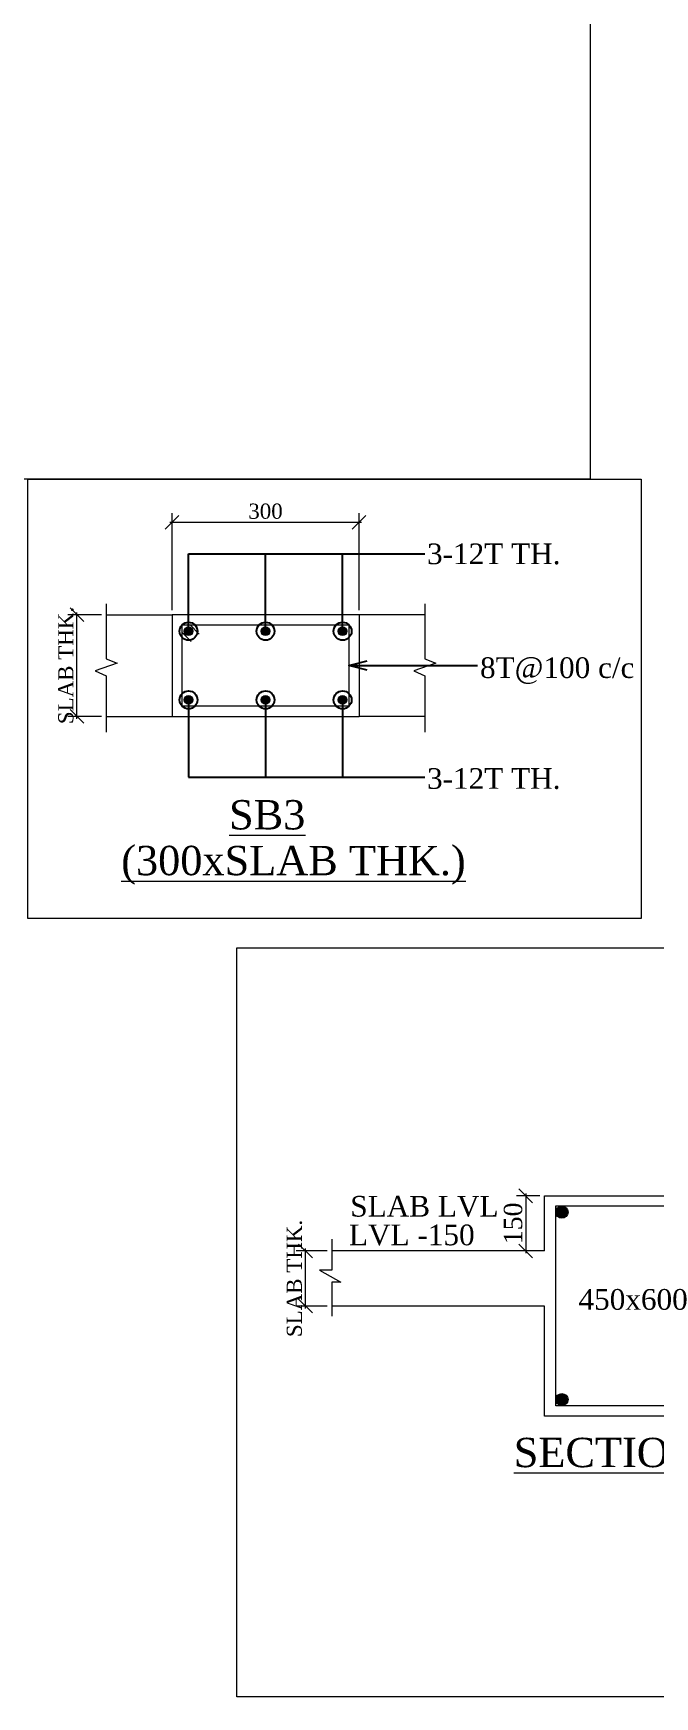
# Model space of a CAD drawing. Header units: millimetres. Extents: x 9781889 to 10654170, y -7832723 to -7608561.
# Drawn here: x 9894432 to 9901199, y -7832723 to -7814616 of the extents above; entities that cross this region are included whole.
import ezdxf

# ---------------------------------------------------------------- set-up
doc = ezdxf.new("R2010")
doc.units = ezdxf.units.MM
doc.header["$LTSCALE"] = 10
doc.header["$PDMODE"] = 3
doc.linetypes.add('HIDDEN', pattern=[0.375, 0.25, -0.125])
for name, color, linetype, lineweight in [('S-CUT OUT LINE', 9, 'Continuous', 0), ('S-DIM L.S.', 7, 'Continuous', 0), ('S-L.S.SECTION', 5, 'Continuous', 0), ('S-L.S.SLAB LINE', 252, 'HIDDEN', 0), ('S-SECTION MARK', 7, 'Continuous', 0), ('S-SHEET', 251, 'Continuous', 0), ('S-STEEL-1', 1, 'Continuous', 0), ('S-TEXT L.S. BEAM NO.', 30, 'Continuous', 0), ('S-TEXT. L.S.', 7, 'Continuous', 0)]:
    doc.layers.add(name, color=color, linetype=linetype, lineweight=lineweight)
doc.styles.get("Standard").update_dxf_attribs({"font": 'arial.ttf'})
doc.styles.add('TEXT', font='times.ttf')
doc.dimstyles.new('SETU_1', dxfattribs={"dimtxt": 200, "dimasz": 150, "dimexe": 100, "dimexo": 50, "dimgap": 35, "dimtad": 1, "dimdec": 0, "dimzin": 0, "dimdsep": 46, "dimtxsty": 'Standard', "dimblk": 'OBLIQUE', "dimcen": 150, "dimdle": 25, "dimclrd": 256, "dimclre": 7, "dimclrt": 256, "dimadec": 0, "dimazin": 0, "dimtfac": 1, "dimtdec": 0, "dimtofl": 0, "dimtmove": 1, "dimatfit": 3, "dimfxl": 1, "dimtolj": 1, "dimtzin": 0, "dimlwd": -1, "dimlwe": 5, "dimarcsym": 1})
doc.dimstyles.get("Standard").update_dxf_attribs({"dimtxt": 0.18, "dimasz": 0.18, "dimexe": 0.18, "dimexo": 0.0625, "dimgap": 0.09, "dimtad": 0, "dimtih": 1, "dimtoh": 1, "dimdec": 4, "dimzin": 0, "dimdsep": 46, "dimtxsty": 'Standard', "dimcen": 0.09, "dimadec": 0, "dimazin": 0, "dimtfac": 1, "dimtdec": 4, "dimtofl": 0, "dimtmove": 0, "dimatfit": 3, "dimfxl": 1, "dimtolj": 1, "dimtzin": 0, "dimarcsym": 0})

# ---------------------------------------------------------------- blocks, each defined once
blk = doc.blocks.new('_Oblique')
at = {"color": 0, "linetype": 'ByBlock', "lineweight": -2}
blk.add_line((-0.5, -0.5), (0.5, 0.5), dxfattribs=at)
blk = doc.blocks.new('*D1287')
at = {"layer": 'Defpoints', "color": 0, "transparency": 16777216}
for p in [(9894908, -7820945), (9895227, -7820945), (9895227, -7822052)]:
    blk.add_point(p, dxfattribs=at)
at = {"layer": 'S-DIM L.S.', "color": 7, "lineweight": 5, "transparency": 16777216}
for p, q in [((9895177, -7820945), (9894808, -7820945)), ((9895177, -7822052), (9894808, -7822052))]:
    blk.add_line(p, q, dxfattribs=at)
at = {"layer": 'S-DIM L.S.', "color": 7, "transparency": 16777216}
blk.add_line((9894908, -7822077), (9894908, -7820920), dxfattribs=at)
at = {"layer": 'S-DIM L.S.', "color": 7, "transparency": 16777216, "xscale": 150, "yscale": 150, "zscale": 150}
for p, rotation in [((9894908, -7820945), 90), ((9894908, -7822052), 270)]:
    blk.add_blockref('_Oblique', p, dxfattribs=dict(at, rotation=rotation))
at = {"layer": 'S-DIM L.S.', "color": 7, "transparency": 16777216, "insert": (9894788, -7821498), "char_height": 200, "attachment_point": 5, "rotation": 90, "style": 'TEXT'}
blk.add_mtext('\\A1;{\\A1;\\H0.82645x;SLAB THK.}', dxfattribs=at)
blk = doc.blocks.new('*D1288')
at = {"layer": 'Defpoints', "color": 0, "transparency": 16777216}
for p in [(9897980, -7819939), (9895943, -7820945), (9897980, -7820945)]:
    blk.add_point(p, dxfattribs=at)
at = {"layer": 'S-DIM L.S.', "color": 7, "transparency": 16777216}
blk.add_line((9895918, -7819939), (9898005, -7819939), dxfattribs=at)
at = {"layer": 'S-DIM L.S.', "color": 7, "lineweight": 5, "transparency": 16777216}
for p, q in [((9895943, -7820895), (9895943, -7819839)), ((9897980, -7820895), (9897980, -7819839))]:
    blk.add_line(p, q, dxfattribs=at)
at = {"layer": 'S-DIM L.S.', "color": 7, "transparency": 16777216, "xscale": 150, "yscale": 150, "zscale": 150, "rotation": 180}
blk.add_blockref('_Oblique', (9895943, -7819939), dxfattribs=at)
at = {"layer": 'S-DIM L.S.', "color": 7, "transparency": 16777216, "xscale": 150, "yscale": 150, "zscale": 150}
blk.add_blockref('_Oblique', (9897980, -7819939), dxfattribs=at)
at = {"layer": 'S-DIM L.S.', "color": 7, "transparency": 16777216, "insert": (9896961, -7819819), "char_height": 200, "attachment_point": 5, "style": 'TEXT'}
blk.add_mtext('\\A1;{\\H0.82645x;300}', dxfattribs=at)
blk = doc.blocks.new('*D1723')
at = {"layer": 'Defpoints', "color": 0, "transparency": 16777216}
for p in [(9899997, -7827270), (9899794, -7827870), (9899997, -7827870)]:
    blk.add_point(p, dxfattribs=at)
at = {"layer": 'S-DIM L.S.', "color": 7, "lineweight": 5, "transparency": 16777216}
for p, q in [((9899947, -7827270), (9899694, -7827270)), ((9899947, -7827870), (9899694, -7827870))]:
    blk.add_line(p, q, dxfattribs=at)
at = {"layer": 'S-DIM L.S.', "color": 7, "transparency": 16777216}
blk.add_line((9899794, -7827245), (9899794, -7827895), dxfattribs=at)
at = {"layer": 'S-DIM L.S.', "color": 7, "transparency": 16777216, "xscale": 150, "yscale": 150, "zscale": 150}
for p, rotation in [((9899794, -7827270), 90), ((9899794, -7827870), 270)]:
    blk.add_blockref('_Oblique', p, dxfattribs=dict(at, rotation=rotation))
at = {"layer": 'S-DIM L.S.', "color": 7, "transparency": 16777216, "insert": (9899657, -7827570), "char_height": 200, "attachment_point": 5, "rotation": 90, "style": 'TEXT'}
blk.add_mtext('\\A1;150', dxfattribs=at)
blk = doc.blocks.new('*D1722')
at = {"layer": 'Defpoints', "color": 0, "transparency": 16777216}
for p in [(9897396, -7827870), (9897682, -7827870), (9897682, -7828470)]:
    blk.add_point(p, dxfattribs=at)
at = {"layer": 'S-DIM L.S.', "color": 7, "lineweight": 5, "transparency": 16777216}
for p, q in [((9897632, -7827870), (9897296, -7827870)), ((9897632, -7828470), (9897296, -7828470))]:
    blk.add_line(p, q, dxfattribs=at)
at = {"layer": 'S-DIM L.S.', "color": 7, "transparency": 16777216}
blk.add_line((9897396, -7828495), (9897396, -7827845), dxfattribs=at)
at = {"layer": 'S-DIM L.S.', "color": 7, "transparency": 16777216, "xscale": 150, "yscale": 150, "zscale": 150}
for p, rotation in [((9897396, -7827870), 90), ((9897396, -7828470), 270)]:
    blk.add_blockref('_Oblique', p, dxfattribs=dict(at, rotation=rotation))
at = {"layer": 'S-DIM L.S.', "color": 7, "transparency": 16777216, "insert": (9897276, -7828170), "char_height": 200, "attachment_point": 5, "rotation": 90, "style": 'TEXT'}
blk.add_mtext('\\A1;{\\A1;\\H0.82645x;SLAB THK.}', dxfattribs=at)

msp = doc.modelspace()

# ---------------------------------------------------------------- hatches: boundary and pattern name
at = {"layer": 'S-STEEL-1'}
h = msp.add_hatch(color=256, dxfattribs=at)
edge = h.paths.add_edge_path()
edge.add_arc((9896122.8, -7821124.7), 47.6, 0, 360)
h = msp.add_hatch(color=256, dxfattribs=at)
edge = h.paths.add_edge_path()
edge.add_arc((9896961.4, -7821124.7), 47.6, -180, 180, ccw=False)
h = msp.add_hatch(color=256, dxfattribs=at)
edge = h.paths.add_edge_path()
edge.add_arc((9897800, -7821124.7), 47.6, -180, 180, ccw=False)
h = msp.add_hatch(color=256, dxfattribs=at)
edge = h.paths.add_edge_path()
edge.add_arc((9896122.8, -7821872), 47.6, 0, 360, ccw=False)
h = msp.add_hatch(color=256, dxfattribs=at)
edge = h.paths.add_edge_path()
edge.add_arc((9896961.4, -7821872), 47.6, 180, 540)
h = msp.add_hatch(color=256, dxfattribs=at)
edge = h.paths.add_edge_path()
edge.add_arc((9897800, -7821872), 47.6, 180, 540)
h = msp.add_hatch(color=250, dxfattribs=at)
edge = h.paths.add_edge_path()
edge.add_arc((9900188.2, -7827447.3), 66.6, -180, 180, ccw=False)
h = msp.add_hatch(color=250, dxfattribs=at)
edge = h.paths.add_edge_path()
edge.add_arc((9900188.2, -7829489.1), 66.6, 180, 540)

# ---------------------------------------------------------------- linework, layer by layer
at = {"layer": 'S-CUT OUT LINE', "color": 5}
for p, q in [((9899997.1, -7827870), (9897682.2, -7827870)), ((9899997.1, -7828470), (9897682.2, -7828470))]:
    msp.add_line(p, q, dxfattribs=at)
for points in [[(9895226.9, -7820827.3), (9895226.9, -7821423.3), (9895346, -7821472.1), (9895107.5, -7821556.6), (9895226.9, -7821609.5), (9895226.9, -7822224.9)], [(9898695.8, -7820827.3), (9898695.8, -7821423.3), (9898814.8, -7821472.1), (9898576.3, -7821556.6), (9898695.8, -7821609.5), (9898695.8, -7822224.9)], [(9899997.1, -7827870), (9899997.1, -7827270), (9901797.1, -7827270)], [(9897682.2, -7827743), (9897682.2, -7828079.7), (9897547.5, -7828079.7), (9897781.7, -7828211), (9897682.2, -7828211), (9897682.2, -7828581.9)], [(9901797.1, -7827870), (9901797.1, -7829670), (9899997.1, -7829670), (9899997.1, -7828470)]]:
    msp.add_lwpolyline(points, dxfattribs=at)
at = {"layer": 'S-L.S.SECTION'}
for p, q in [((9895226.9, -7820944.8), (9895942.9, -7820944.8)), ((9897979.9, -7820944.8), (9895942.9, -7820944.8)), ((9898695.8, -7820944.8), (9897979.9, -7820944.8)), ((9895226.9, -7822051.9), (9895942.9, -7822051.9)), ((9895942.9, -7822051.9), (9897979.9, -7822051.9)), ((9898695.8, -7822051.9), (9897979.9, -7822051.9))]:
    msp.add_line(p, q, dxfattribs=at)
at = {"layer": 'S-L.S.SLAB LINE', "linetype": 'HIDDEN', "ltscale": 0.4}
for p, q in [((9895942.9, -7820944.8), (9895942.9, -7822051.9)), ((9897979.9, -7820944.8), (9897979.9, -7822051.9))]:
    msp.add_line(p, q, dxfattribs=at)
at = {"layer": 'S-SHEET'}
msp.add_lwpolyline([(9783189.2, -7730083.6), (9900496, -7730083.6), (9900496, -7819468.5), (9783189.2, -7819468.5)], close=True, dxfattribs=at)
at = {"layer": 'S-SHEET', "color": 8}
for points in [[(9894374.7, -7819468.5), (9901050.5, -7819468.5), (9901050.5, -7824251.1), (9894374.7, -7824251.1)], [(9896647.5, -7824569.5), (9972885.1, -7824569.5), (9972885.1, -7832722.8), (9896647.5, -7832722.8)]]:
    msp.add_lwpolyline(points, close=True, dxfattribs=at)
at = {"layer": 'S-STEEL-1'}
for p, q in [((9896053.6, -7821137), (9896153.3, -7821236.8)), ((9896139.8, -7821055.5), (9896239.6, -7821155.3))]:
    msp.add_line(p, q, dxfattribs=at)
msp.add_lwpolyline([(9896053.6, -7821055.5), (9897869.2, -7821055.5), (9897869.2, -7821941.2), (9896053.6, -7821941.2)], close=True, dxfattribs=at)
at = {"layer": 'S-STEEL-1', "color": 250}
msp.add_lwpolyline([(9900121.6, -7827380.7), (9901686.4, -7827380.7), (9901686.4, -7829555.7), (9900121.6, -7829555.7)], close=True, dxfattribs=at)
at = {"layer": 'S-STEEL-1'}
for centre in [(9896122.8, -7821124.7), (9896961.4, -7821124.7), (9897800, -7821124.7), (9896122.8, -7821872), (9896961.4, -7821872), (9897800, -7821872)]:
    msp.add_circle(centre, 47.6, dxfattribs=at)
at = {"layer": 'S-STEEL-1', "color": 250}
for centre in [(9900188.2, -7827447.3), (9900188.2, -7829489.1)]:
    msp.add_circle(centre, 66.6, dxfattribs=at)

# ---------------------------------------------------------------- texts
at = {"layer": 'S-TEXT L.S. BEAM NO.', "linetype": 'ByBlock', "style": 'TEXT'}
for s, height, p in [('%%USB3', 319.27, (9896563.8, -7823282)), ('%%U(300xSLAB THK.)', 319.275, (9895390.2, -7823780.1)), ('%%USECTION:-A', 319.275, (9899663.7, -7830223.5))]:
    msp.add_text(s, height=height, dxfattribs=at).set_placement(p)
at = {"layer": 'S-TEXT. L.S.', "style": 'TEXT'}
for s, p in [('3-12T TH.', (9898719.5, -7820394.5)), ('8T@100 c/c', (9899296.4, -7821633.9)), ('3-12T TH.', (9898719.5, -7822840.1)), ('SLAB LVL', (9897884.1, -7827496.4)), ('LVL -150', (9897869.5, -7827808.4)), ('450x600', (9900368.9, -7828510.5))]:
    msp.add_text(s, height=225, dxfattribs=at).set_placement(p)

# ---------------------------------------------------------------- dimensions: what is measured, and where the dimension line sits
at = {"layer": 'S-DIM L.S.', "color": 7}
dim = msp.add_linear_dim(base=(9897979.9, -7819938.5), p1=(9895942.9, -7820944.8), p2=(9897979.9, -7820944.8), text='{\\H0.82645x;300}', dimstyle='SETU_1', override={"dimtxsty": 'TEXT', "dimclrd": 7, "dimclre": 7, "dimclrt": 7}, dxfattribs=at)
dim.commit()
dim.dimension.update_dxf_attribs({"geometry": '*D1288', "text_midpoint": (9896961.4, -7819938.5), "dimtype": 160})
for base, p1, p2, override, picture, middle in [((9894907.7, -7820944.8), (9895226.9, -7822051.9), (9895226.9, -7820944.8), {"dimtxsty": 'TEXT', "dimclrd": 7, "dimclre": 7, "dimclrt": 7}, '*D1287', (9894907.7, -7821498.3)), ((9897395.6, -7827870), (9897682.2, -7828470), (9897682.2, -7827870), {"dimtxsty": 'TEXT', "dimclrd": 7, "dimclrt": 7}, '*D1722', (9897395.6, -7828170))]:
    dim = msp.add_linear_dim(base=base, p1=p1, p2=p2, angle=90, text='{\\A1;\\H0.82645x;SLAB THK.}', dimstyle='SETU_1', override=override, dxfattribs=at)
    dim.commit()
    dim.dimension.update_dxf_attribs({"geometry": picture, "text_midpoint": middle, "dimtype": 160})
dim = msp.add_linear_dim(base=(9899793.7, -7827870), p1=(9899997.1, -7827270), p2=(9899997.1, -7827870), angle=90, text='150', dimstyle='SETU_1', override={"dimtxsty": 'TEXT', "dimclrd": 7, "dimclrt": 7}, dxfattribs=at)
dim.commit()
dim.dimension.update_dxf_attribs({"geometry": '*D1723', "text_midpoint": (9899657, -7827570)})

# ---------------------------------------------------------------- leaders
at = {"layer": 'S-SECTION MARK'}
for points, override in [([(9896122.8, -7821124.7), (9896122.8, -7820281.9), (9898695.6, -7820281.9)], {"dimasz": 195, "dimclrd": 256, "dimldrblk": 'Origin', "dimfxl": 0.5}), ([(9896961.4, -7821124.7), (9896961.4, -7820281.9)], {"dimasz": 195, "dimclrd": 256, "dimldrblk": 'Origin', "dimfxl": 0.5}), ([(9897800, -7821124.7), (9897800, -7820281.9), (9898695.6, -7820281.9)], {"dimasz": 195, "dimclrd": 256, "dimldrblk": 'Origin', "dimfxl": 0.5}), ([(9897869.2, -7821498.3), (9899269.6, -7821498.3)], {"dimasz": 200, "dimclrd": 256, "dimldrblk": 'Open30', "dimfxl": 0.5}), ([(9896122.8, -7821872), (9896122.8, -7822714.8), (9898695.6, -7822714.8)], {"dimasz": 195, "dimclrd": 256, "dimldrblk": 'Origin', "dimfxl": 0.5}), ([(9896961.4, -7821872), (9896961.4, -7822714.8)], {"dimasz": 195, "dimclrd": 256, "dimldrblk": 'Origin', "dimfxl": 0.5}), ([(9897800, -7821872), (9897800, -7822714.8), (9898695.6, -7822714.8)], {"dimasz": 195, "dimclrd": 256, "dimldrblk": 'Origin', "dimfxl": 0.5})]:
    msp.add_leader(points, dimstyle='Standard', override=override, dxfattribs=at)

doc.saveas('drawing.dxf')
